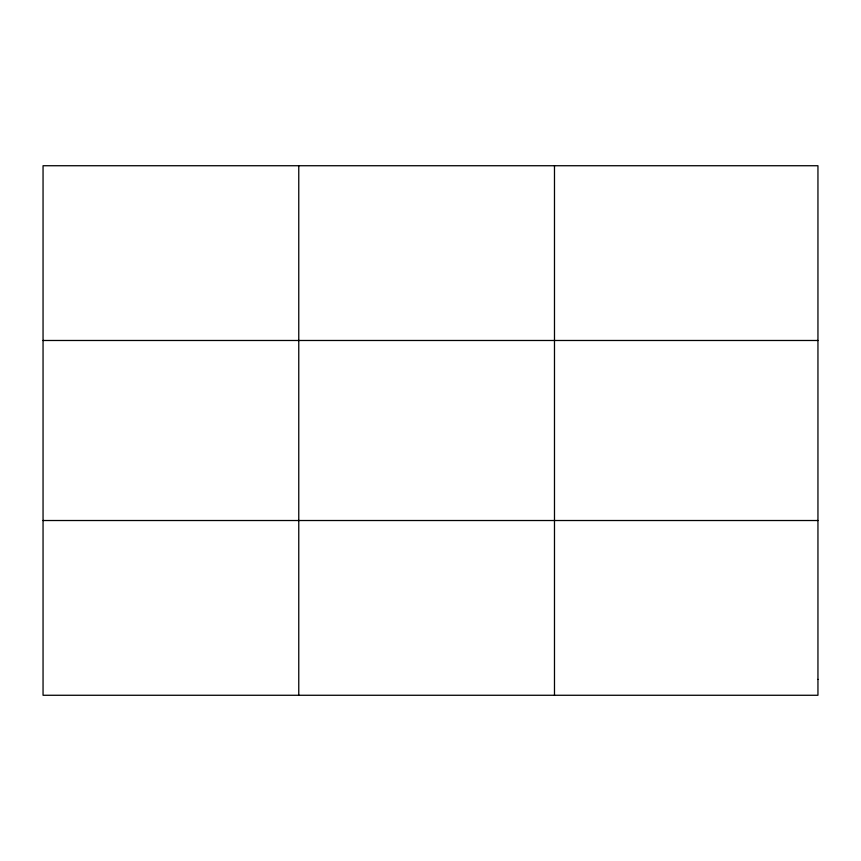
<?xml version="1.0" encoding="UTF-8"?>
<svg xmlns="http://www.w3.org/2000/svg" width="861" height="861" viewBox="0 0 861 861"><rect width="100%" height="100%" fill="white"/><g stroke="black" fill="none" stroke-linecap="round" stroke-linejoin="round"><path stroke-width="1.29" d="M298.767 695.268L298.767 165.732M554.484 695.268L554.484 165.732M43.05 340.482L817.95 340.482M43.05 520.518L817.95 520.518M817.95 679.383L817.95 695.268L43.05 695.268L43.05 165.732L817.95 165.732L817.95 679.383"/></g></svg>
